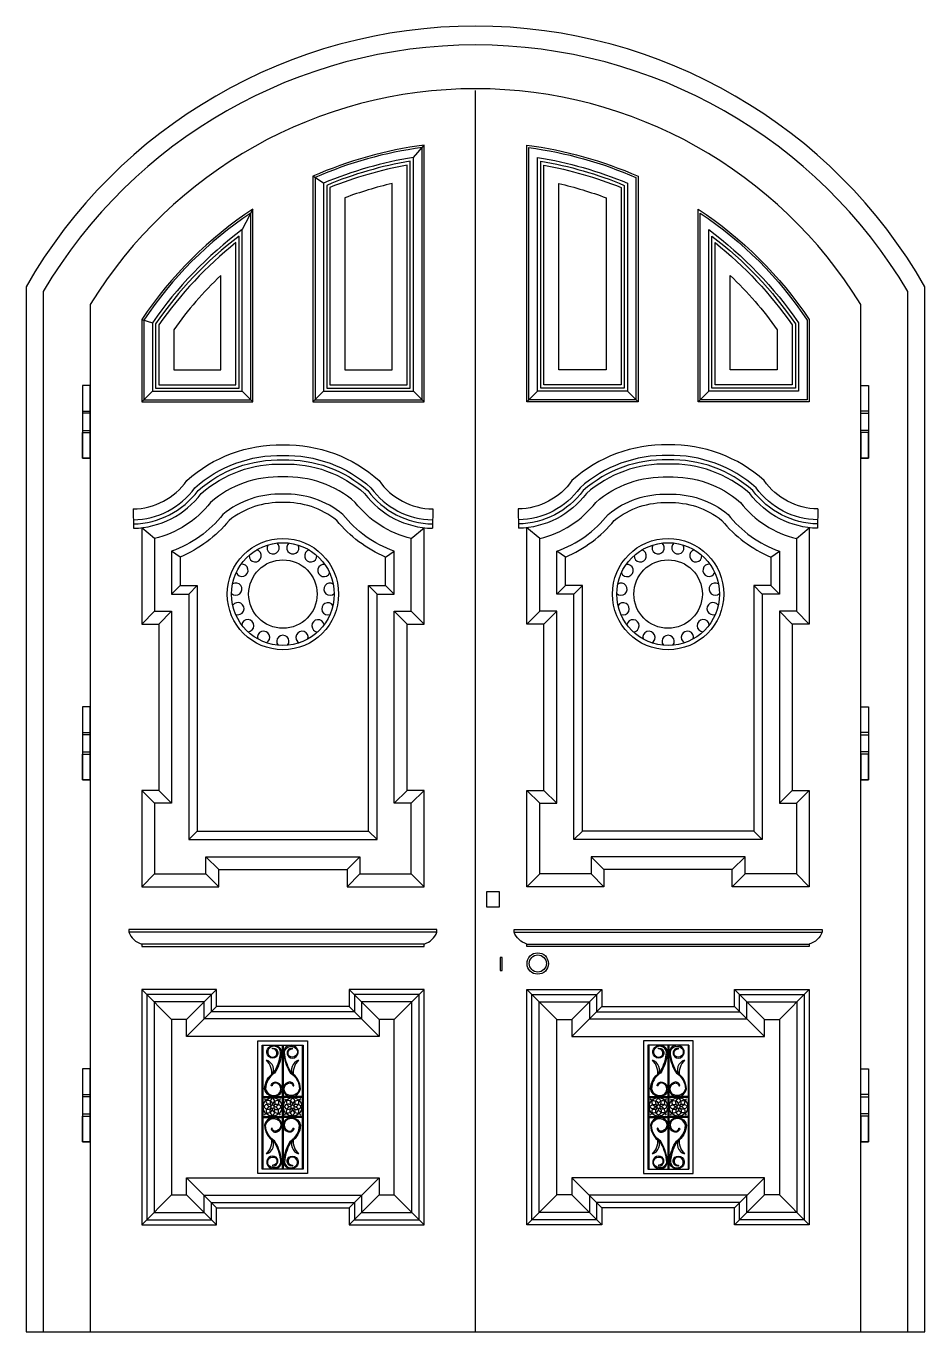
# Model space of a CAD drawing. Header units: metres. Extents: x 9477 to 11573, y 9397 to 12441.
import ezdxf

# ---------------------------------------------------------------- set-up
doc = ezdxf.new("R2010")
doc.units = ezdxf.units.M
for name, color, linetype in [('2', 2, 'Continuous'), ('3', 3, 'Continuous'), ('7', 7, 'Continuous')]:
    doc.layers.add(name, color=color, linetype=linetype)

# ---------------------------------------------------------------- blocks, each defined once
blk = doc.blocks.new('FH01F062')
at = {"layer": '2'}
blk.add_line((0, 0), (1587.6, 0), dxfattribs=at)
at = {"layer": '3'}
for p, q in [((226.8, 1401.08), (204.12, 1420.17)), ((680.4, 1401.08), (703.08, 1420.17)), ((907.2, 1401.08), (884.52, 1420.17)), ((1360.8, 1401.08), (1383.48, 1420.17)), ((272.16, 1368.22), (257.04, 1378.55)), ((635.04, 1368.22), (650.16, 1378.55)), ((952.56, 1368.22), (937.44, 1378.55)), ((1315.44, 1368.22), (1330.56, 1378.55)), ((257.04, 1302.99), (272.16, 1318.11)), ((287.28, 1302.99), (302.4, 1318.11)), ((619.92, 1302.99), (604.8, 1318.11)), ((650.16, 1302.99), (635.04, 1318.11)), ((937.44, 1302.99), (952.56, 1318.11)), ((967.68, 1302.99), (982.8, 1318.11)), ((1300.32, 1302.99), (1285.2, 1318.11)), ((1330.56, 1302.99), (1315.44, 1318.11)), ((226.8, 1272.75), (204.12, 1250.07)), ((257.04, 1272.75), (234.36, 1250.07)), ((650.16, 1272.75), (672.84, 1250.07)), ((680.4, 1272.75), (703.08, 1250.07)), ((907.2, 1272.75), (884.52, 1250.07)), ((937.44, 1272.75), (914.76, 1250.07)), ((1330.56, 1272.75), (1353.24, 1250.07)), ((1360.8, 1272.75), (1383.48, 1250.07)), ((226.8, 933.66), (204.12, 956.34)), ((234.36, 956.34), (257.04, 933.66)), ((672.84, 956.34), (650.16, 933.66)), ((680.4, 933.66), (703.08, 956.34)), ((907.2, 933.66), (884.52, 956.34)), ((914.76, 956.34), (937.44, 933.66)), ((1353.24, 956.34), (1330.56, 933.66)), ((1360.8, 933.66), (1383.48, 956.34)), ((302.4, 884.52), (287.28, 869.4)), ((619.92, 869.4), (604.8, 884.52)), ((967.68, 869.4), (982.8, 884.52)), ((1285.2, 884.52), (1300.32, 869.4)), ((340.2, 816.48), (317.52, 839.16)), ((567, 816.48), (589.68, 839.16)), ((1020.6, 816.48), (997.92, 839.16)), ((1247.4, 816.48), (1270.08, 839.16)), ((226.8, 808.92), (204.12, 786.24)), ((340.2, 786.24), (317.52, 808.92)), ((567, 786.24), (589.68, 808.92)), ((680.4, 808.92), (703.08, 786.24)), ((907.2, 808.92), (884.52, 786.24)), ((1020.6, 786.24), (997.92, 808.92)), ((1247.4, 786.24), (1270.08, 808.92)), ((1360.8, 808.92), (1383.48, 786.24)), ((725.76, 706.1), (181.44, 706.1)), ((861.84, 706.1), (1406.16, 706.1)), ((703.08, 684.94), (204.12, 684.94)), ((884.52, 684.94), (1383.48, 684.94)), ((257.04, 551.88), (204.12, 604.8)), ((283.5, 551.88), (336.42, 604.8)), ((570.78, 604.8), (623.7, 551.88)), ((650.16, 551.88), (703.08, 604.8)), ((937.44, 551.88), (884.52, 604.8)), ((1016.82, 604.8), (963.9, 551.88)), ((1304.1, 551.88), (1251.18, 604.8)), ((1330.56, 551.88), (1383.48, 604.8)), ((283.5, 521.64), (336.42, 574.56)), ((570.78, 574.56), (623.7, 521.64)), ((1016.82, 574.56), (963.9, 521.64)), ((1304.1, 521.64), (1251.18, 574.56)), ((416.71, 506.52), (416.71, 287.2)), ((418.44, 506.52), (418.44, 287.2)), ((452.1, 506.82), (452.1, 287.2)), ((453.83, 506.82), (453.83, 287.2)), ((487.49, 506.52), (487.49, 287.2)), ((489.22, 506.52), (489.22, 287.2)), ((1098.38, 506.52), (1098.38, 287.2)), ((1100.11, 506.52), (1100.11, 287.2)), ((1133.77, 506.82), (1133.77, 287.2)), ((1135.5, 506.82), (1135.5, 287.2)), ((1169.16, 506.52), (1169.16, 287.2)), ((1170.89, 506.52), (1170.89, 287.2)), ((418.44, 415.89), (452.1, 415.89)), ((487.49, 415.89), (453.83, 415.89)), ((1100.11, 415.89), (1133.77, 415.89)), ((1169.16, 415.89), (1135.5, 415.89)), ((418.44, 414.17), (452.1, 414.17)), ((487.49, 414.17), (453.83, 414.17)), ((1100.11, 414.17), (1133.77, 414.17)), ((1169.16, 414.17), (1135.5, 414.17)), ((418.44, 380.5), (452.1, 380.5)), ((418.44, 378.78), (452.1, 378.78)), ((487.49, 380.5), (453.83, 380.5)), ((487.49, 378.78), (453.83, 378.78)), ((1100.11, 380.5), (1133.77, 380.5)), ((1100.11, 378.78), (1133.77, 378.78)), ((1169.16, 380.5), (1135.5, 380.5)), ((1169.16, 378.78), (1135.5, 378.78)), ((283.5, 272.16), (336.42, 219.24)), ((623.7, 272.16), (570.78, 219.24)), ((963.9, 272.16), (1016.82, 219.24)), ((1304.1, 272.16), (1251.18, 219.24)), ((257.04, 241.92), (204.12, 189)), ((283.5, 241.92), (336.42, 189)), ((623.7, 241.92), (570.78, 189)), ((650.16, 241.92), (703.08, 189)), ((937.44, 241.92), (884.52, 189)), ((963.9, 241.92), (1016.82, 189)), ((1304.1, 241.92), (1251.18, 189)), ((1330.56, 241.92), (1383.48, 189))]:
    blk.add_line(p, q, dxfattribs=at)
for points in [[(510.3, 2038.56), (510.3, 1646.05), (699.3, 1646.05), (699.3, 2091.55, 0.07)], [(1077.3, 2038.56), (1077.3, 1646.05), (888.3, 1646.05), (888.3, 2091.55, -0.07)], [(525.42, 2028.6), (525.42, 1661.17), (684.18, 1661.17), (684.18, 2074.04, 0.06)], [(531.09, 2024.82), (531.09, 1666.84), (678.51, 1666.84), (678.51, 2067.35, 0.06)], [(536.76, 2021.02), (536.76, 1672.51), (672.84, 1672.51), (672.84, 2060.6, 0.05)], [(1062.18, 2028.6), (1062.18, 1661.17), (903.42, 1661.17), (903.42, 2074.04, -0.06)], [(1056.51, 2024.82), (1056.51, 1666.84), (909.09, 1666.84), (909.09, 2067.35, -0.06)], [(1050.84, 2021.02), (1050.84, 1672.51), (914.76, 1672.51), (914.76, 2060.6, -0.05)], [(563.22, 2002.98), (563.22, 1698.97), (646.38, 1698.97), (646.38, 2028.15, 0.03)], [(1024.38, 2002.98), (1024.38, 1698.97), (941.22, 1698.97), (941.22, 2028.15, -0.03)], [(207.9, 1646.05), (396.9, 1646.05), (396.9, 1975.95, 0.1), (207.9, 1786.48)], [(1379.7, 1646.05), (1190.7, 1646.05), (1190.7, 1975.95, -0.1), (1379.7, 1786.48)], [(223.02, 1661.17), (381.78, 1661.17), (381.78, 1946.69, 0.08), (223.02, 1781.83)], [(1364.58, 1661.17), (1205.82, 1661.17), (1205.82, 1946.69, -0.08), (1364.58, 1781.83)], [(228.69, 1666.84), (376.11, 1666.84), (376.11, 1935.31, 0.08), (228.69, 1780.07)], [(234.36, 1672.51), (370.44, 1672.51), (370.44, 1923.68, 0.07), (234.36, 1778.3)], [(1358.91, 1666.84), (1211.49, 1666.84), (1211.49, 1935.31, -0.08), (1358.91, 1780.07)], [(1353.24, 1672.51), (1217.16, 1672.51), (1217.16, 1923.68, -0.07), (1353.24, 1778.3)], [(260.82, 1698.97), (343.98, 1698.97), (343.98, 1865.7, 0.05), (260.82, 1769.95)], [(1326.78, 1698.97), (1243.62, 1698.97), (1243.62, 1865.7, -0.05), (1326.78, 1769.95)], [(604.8, 1318.11), (635.04, 1318.11), (635.04, 1368.22, -0.12), (548.64, 1433.1, 0.18), (453.6, 1464.56, 0.18), (358.56, 1433.1, -0.12), (272.16, 1368.22), (272.16, 1318.11), (302.4, 1318.11), (302.4, 884.52), (604.8, 884.52)], [(982.8, 1318.11), (952.56, 1318.11), (952.56, 1368.22, 0.12), (1038.96, 1433.1, -0.18), (1134, 1464.56, -0.18), (1229.04, 1433.1, 0.12), (1315.44, 1368.22), (1315.44, 1318.11), (1285.2, 1318.11), (1285.2, 884.52), (982.8, 884.52)], [(436.11, 499.6, -1.1), (436.15, 501.32, -0.83), (438.99, 484.01, -0.81), (428.63, 502.44, -0.77), (450.76, 489.23, -0.11), (438.94, 456.84, 0.26), (423.1, 429.36, 0.48), (442.95, 418.44, 0.69), (442.85, 439.1, 0.49), (434.85, 435.01, -0.96), (433.16, 435.33, -0.49), (443.52, 440.7, -0.69), (443.59, 416.84, -0.48), (421.38, 429.17, -0.25), (437.55, 457.85, 0.11), (449.08, 489.64, 0.77), (429.8, 501.17, 0.81), (438.44, 485.65, 0.83)], [(469.82, 499.6, 1.1), (469.78, 501.32, 0.83), (466.94, 484.01, 0.81), (477.3, 502.44, 0.77), (455.17, 489.23, 0.11), (466.99, 456.84, -0.26), (482.83, 429.36, -0.48), (462.98, 418.44, -0.69), (463.08, 439.1, -0.49), (471.08, 435.01, 0.96), (472.77, 435.33, 0.49), (462.41, 440.7, 0.69), (462.34, 416.84, 0.48), (484.55, 429.17, 0.25), (468.38, 457.85, -0.11), (456.85, 489.64, -0.77), (476.13, 501.17, -0.81), (467.49, 485.65, -0.83)], [(1117.78, 499.6, -1.1), (1117.82, 501.32, -0.83), (1120.66, 484.01, -0.81), (1110.3, 502.44, -0.77), (1132.43, 489.23, -0.11), (1120.61, 456.84, 0.26), (1104.77, 429.36, 0.48), (1124.62, 418.44, 0.69), (1124.52, 439.1, 0.49), (1116.52, 435.01, -0.96), (1114.83, 435.33, -0.49), (1125.19, 440.7, -0.69), (1125.26, 416.84, -0.48), (1103.05, 429.17, -0.25), (1119.22, 457.85, 0.11), (1130.75, 489.64, 0.77), (1111.47, 501.17, 0.81), (1120.11, 485.65, 0.83)], [(1151.49, 499.6, 1.1), (1151.45, 501.32, 0.83), (1148.61, 484.01, 0.81), (1158.97, 502.44, 0.77), (1136.84, 489.23, 0.11), (1148.66, 456.84, -0.26), (1164.5, 429.36, -0.48), (1144.65, 418.44, -0.69), (1144.75, 439.1, -0.49), (1152.75, 435.01, 0.96), (1154.44, 435.33, 0.49), (1144.08, 440.7, 0.69), (1144.01, 416.84, 0.48), (1166.22, 429.17, 0.25), (1150.05, 457.85, -0.11), (1138.52, 489.64, -0.77), (1157.8, 501.17, -0.81), (1149.16, 485.65, -0.83)], [(436.11, 294.42, 1.1), (436.15, 292.69, 0.83), (438.99, 310, 0.81), (428.63, 291.58, 0.77), (450.76, 304.79, 0.11), (438.94, 337.18, -0.26), (423.1, 364.66, -0.48), (442.95, 375.57, -0.69), (442.85, 354.91, -0.49), (434.85, 359, 0.96), (433.16, 358.69, 0.49), (443.52, 353.32, 0.69), (443.59, 377.18, 0.48), (421.38, 364.85, 0.25), (437.55, 336.16, -0.11), (449.08, 304.38, -0.77), (429.8, 292.84, -0.81), (438.44, 308.37, -0.83)], [(469.82, 294.42, -1.1), (469.78, 292.69, -0.83), (466.94, 310, -0.81), (477.3, 291.58, -0.77), (455.17, 304.79, -0.11), (466.99, 337.18, 0.26), (482.83, 364.66, 0.48), (462.98, 375.57, 0.69), (463.08, 354.91, 0.49), (471.08, 359, -0.96), (472.77, 358.69, -0.49), (462.41, 353.32, -0.69), (462.34, 377.18, -0.48), (484.55, 364.85, -0.25), (468.38, 336.16, 0.11), (456.85, 304.38, 0.77), (476.13, 292.84, 0.81), (467.49, 308.37, 0.83)], [(1117.78, 294.42, 1.1), (1117.82, 292.69, 0.83), (1120.66, 310, 0.81), (1110.3, 291.58, 0.77), (1132.43, 304.79, 0.11), (1120.61, 337.18, -0.26), (1104.77, 364.66, -0.48), (1124.62, 375.57, -0.69), (1124.52, 354.91, -0.49), (1116.52, 359, 0.96), (1114.83, 358.69, 0.49), (1125.19, 353.32, 0.69), (1125.26, 377.18, 0.48), (1103.05, 364.85, 0.25), (1119.22, 336.16, -0.11), (1130.75, 304.38, -0.77), (1111.47, 292.84, -0.81), (1120.11, 308.37, -0.83)], [(1151.49, 294.42, -1.1), (1151.45, 292.69, -0.83), (1148.61, 310, -0.81), (1158.97, 291.58, -0.77), (1136.84, 304.79, -0.11), (1148.66, 337.18, 0.26), (1164.5, 364.66, 0.48), (1144.65, 375.57, 0.69), (1144.75, 354.91, 0.49), (1152.75, 359, -0.96), (1154.44, 358.69, -0.49), (1144.08, 353.32, -0.69), (1144.01, 377.18, -0.48), (1166.22, 364.85, -0.25), (1150.05, 336.16, 0.11), (1138.52, 304.38, 0.77), (1157.8, 292.84, 0.81), (1149.16, 308.37, 0.83)]]:
    blk.add_lwpolyline(points, format="xyb", close=True, dxfattribs=at)
for points in [[(99.79, 1542.99), (113.4, 1542.99), (113.4, 1671.51), (99.79, 1671.51)], [(99.79, 1626.15), (113.4, 1626.15), (113.4, 1671.51), (99.79, 1671.51)], [(1487.81, 1542.99), (1474.2, 1542.99), (1474.2, 1671.51), (1487.81, 1671.51)], [(1487.81, 1626.15), (1474.2, 1626.15), (1474.2, 1671.51), (1487.81, 1671.51)], [(99.79, 1592.13), (113.4, 1592.13), (113.4, 1622.37), (99.79, 1622.37)], [(1487.81, 1592.13), (1474.2, 1592.13), (1474.2, 1622.37), (1487.81, 1622.37)], [(99.79, 1588.35), (113.4, 1588.35), (113.4, 1542.99), (99.79, 1542.99)], [(1487.81, 1588.35), (1474.2, 1588.35), (1474.2, 1542.99), (1487.81, 1542.99)], [(99.79, 1058.37), (113.4, 1058.37), (113.4, 1103.73), (99.79, 1103.73)], [(99.79, 975.21), (113.4, 975.21), (113.4, 1103.73), (99.79, 1103.73)], [(1487.81, 1058.37), (1474.2, 1058.37), (1474.2, 1103.73), (1487.81, 1103.73)], [(1487.81, 975.21), (1474.2, 975.21), (1474.2, 1103.73), (1487.81, 1103.73)], [(99.79, 1024.35), (113.4, 1024.35), (113.4, 1054.59), (99.79, 1054.59)], [(1487.81, 1024.35), (1474.2, 1024.35), (1474.2, 1054.59), (1487.81, 1054.59)], [(99.79, 1020.57), (113.4, 1020.57), (113.4, 975.21), (99.79, 975.21)], [(1487.81, 1020.57), (1474.2, 1020.57), (1474.2, 975.21), (1487.81, 975.21)], [(813.47, 750.41), (836.15, 750.41), (836.15, 776.87), (813.47, 776.87)], [(327.35, 198.07), (327.35, 228.31), (579.85, 228.31), (579.85, 198.07), (694.01, 198.07), (694.01, 595.73), (579.85, 595.73), (579.85, 565.49), (327.35, 565.49), (327.35, 595.73), (213.19, 595.73), (213.19, 198.07)], [(314.5, 210.92), (314.5, 241.16), (592.7, 241.16), (592.7, 210.92), (681.16, 210.92), (681.16, 582.88), (592.7, 582.88), (592.7, 552.64), (314.5, 552.64), (314.5, 582.88), (226.04, 582.88), (226.04, 210.92)], [(1260.25, 198.07), (1260.25, 228.31), (1007.75, 228.31), (1007.75, 198.07), (893.59, 198.07), (893.59, 595.73), (1007.75, 595.73), (1007.75, 565.49), (1260.25, 565.49), (1260.25, 595.73), (1374.41, 595.73), (1374.41, 198.07)], [(1273.1, 210.92), (1273.1, 241.16), (994.9, 241.16), (994.9, 210.92), (906.44, 210.92), (906.44, 582.88), (994.9, 582.88), (994.9, 552.64), (1273.1, 552.64), (1273.1, 582.88), (1361.56, 582.88), (1361.56, 210.92)], [(409.15, 514.08), (496.78, 514), (496.78, 279.64), (409.15, 279.72)], [(1178.45, 514.08), (1090.82, 514), (1090.82, 279.64), (1178.45, 279.72)], [(416.71, 506.52), (489.22, 506.44), (489.22, 287.2), (416.71, 287.28)], [(1170.89, 506.52), (1098.38, 506.44), (1098.38, 287.2), (1170.89, 287.28)], [(99.79, 335.81), (113.4, 335.81), (113.4, 464.33), (99.79, 464.33)], [(99.79, 418.97), (113.4, 418.97), (113.4, 464.33), (99.79, 464.33)], [(1487.81, 335.81), (1474.2, 335.81), (1474.2, 464.33), (1487.81, 464.33)], [(1487.81, 418.97), (1474.2, 418.97), (1474.2, 464.33), (1487.81, 464.33)], [(99.79, 384.95), (113.4, 384.95), (113.4, 415.19), (99.79, 415.19)], [(1487.81, 384.95), (1474.2, 384.95), (1474.2, 415.19), (1487.81, 415.19)], [(99.79, 381.17), (113.4, 381.17), (113.4, 335.81), (99.79, 335.81)], [(1487.81, 381.17), (1474.2, 381.17), (1474.2, 335.81), (1487.81, 335.81)]]:
    blk.add_lwpolyline(points, close=True, dxfattribs=at)
for points in [[(189.27, 1434.37, 0.24), (298, 1490.76, -0.19), (453.6, 1547.76, -0.19), (609.2, 1490.76, 0.24), (717.93, 1434.37, 0.24)], [(1398.33, 1434.37, -0.24), (1289.6, 1490.76, 0.19), (1134, 1547.76, 0.19), (978.4, 1490.76, -0.24), (869.67, 1434.37, -0.24)], [(189.38, 1426.81, 0.23), (303.63, 1485.64, -0.19), (453.6, 1540.2, -0.19), (603.57, 1485.64, 0.23), (717.82, 1426.81, 0.23)], [(1398.22, 1426.81, -0.23), (1283.97, 1485.64, 0.19), (1134, 1540.2, 0.19), (984.03, 1485.64, -0.23), (869.78, 1426.81, -0.23)], [(433.99, 399.54, 0.51), (420.14, 397.73, 0.51), (433.99, 395.91)], [(432.95, 398.1, 0.51), (424.44, 387.02, 0.51), (435.51, 395.53)], [(435.75, 399.83, 0.51), (424.67, 408.34, 0.51), (433.18, 397.26)], [(433.23, 396.34, 0.51), (435.05, 382.49, 0.51), (436.87, 396.34)], [(437.19, 398.79, 0.51), (435.38, 412.64, 0.51), (433.56, 398.79)], [(434.68, 395.3, 0.51), (445.76, 386.79, 0.51), (437.25, 397.87)], [(437.48, 397.03, 0.51), (445.99, 408.11, 0.51), (434.91, 399.6)], [(436.44, 395.59, 0.51), (450.29, 397.4, 0.51), (436.44, 399.22)], [(469.48, 399.54, 0.51), (455.64, 397.73, 0.51), (469.48, 395.91)], [(468.44, 398.1, 0.51), (459.94, 387.02, 0.51), (471.01, 395.53)], [(471.24, 399.83, 0.51), (460.17, 408.34, 0.51), (468.67, 397.26)], [(468.73, 396.34, 0.51), (470.55, 382.49, 0.51), (472.36, 396.34)], [(472.69, 398.79, 0.51), (470.87, 412.64, 0.51), (469.06, 398.79)], [(470.18, 395.3, 0.51), (481.25, 386.79, 0.51), (472.75, 397.87)], [(472.98, 397.03, 0.51), (481.48, 408.11, 0.51), (470.41, 399.6)], [(471.94, 395.59, 0.51), (485.78, 397.4, 0.51), (471.94, 399.22)], [(1115.66, 395.59, -0.51), (1101.82, 397.4, -0.51), (1115.66, 399.22)], [(1114.62, 397.03, -0.51), (1106.12, 408.11, -0.51), (1117.19, 399.6)], [(1117.42, 395.3, -0.51), (1106.35, 386.79, -0.51), (1114.85, 397.87)], [(1114.91, 398.79, -0.51), (1116.73, 412.64, -0.51), (1118.54, 398.79)], [(1118.87, 396.34, -0.51), (1117.05, 382.49, -0.51), (1115.24, 396.34)], [(1116.36, 399.83, -0.51), (1127.43, 408.34, -0.51), (1118.93, 397.26)], [(1119.16, 398.1, -0.51), (1127.66, 387.02, -0.51), (1116.59, 395.53)], [(1118.12, 399.54, -0.51), (1131.96, 397.73, -0.51), (1118.12, 395.91)], [(1151.16, 395.59, -0.51), (1137.31, 397.4, -0.51), (1151.16, 399.22)], [(1150.12, 397.03, -0.51), (1141.61, 408.11, -0.51), (1152.69, 399.6)], [(1152.92, 395.3, -0.51), (1141.84, 386.79, -0.51), (1150.35, 397.87)], [(1150.41, 398.79, -0.51), (1152.22, 412.64, -0.51), (1154.04, 398.79)], [(1154.37, 396.34, -0.51), (1152.55, 382.49, -0.51), (1150.73, 396.34)], [(1151.85, 399.83, -0.51), (1162.93, 408.34, -0.51), (1154.42, 397.26)], [(1154.65, 398.1, -0.51), (1163.16, 387.02, -0.51), (1152.09, 395.53)], [(1153.61, 399.54, -0.51), (1167.46, 397.73, -0.51), (1153.61, 395.91)]]:
    blk.add_lwpolyline(points, format="xyb", dxfattribs=at)
for points in [[(420.94, 411.66), (423.06, 409.54)], [(449.6, 411.66), (447.48, 409.54)], [(456.33, 411.66), (458.45, 409.54)], [(484.99, 411.66), (482.87, 409.54)], [(1102.61, 411.66), (1104.73, 409.54)], [(1131.27, 411.66), (1129.15, 409.54)], [(1138, 411.66), (1140.12, 409.54)], [(1166.66, 411.66), (1164.54, 409.54)], [(420.94, 383.01), (423.06, 385.13)], [(449.6, 383.01), (447.48, 385.13)], [(456.33, 383.01), (458.45, 385.13)], [(484.99, 383.01), (482.87, 385.13)], [(1102.61, 383.01), (1104.73, 385.13)], [(1131.27, 383.01), (1129.15, 385.13)], [(1138, 383.01), (1140.12, 385.13)], [(1166.66, 383.01), (1164.54, 385.13)]]:
    blk.add_lwpolyline(points, dxfattribs=at)
for centre, radius in [((453.6, 1302.99), 90.72), ((1134, 1302.99), 90.72), ((903.82, 650.56), 15.12), ((435.27, 397.34), 16.4), ((470.66, 397.34), 16.4), ((1116.94, 397.34), 16.4), ((1152.33, 397.34), 16.4)]:
    blk.add_circle(centre, radius, dxfattribs=at)
for centre, radius, start, end in [((436.35, 1384.72), 10.81, 153.01, 50.83), ((471.08, 1384.67), 10.81, 129.01, 26.83), ((1116.52, 1384.67), 10.81, 153.17, 50.99), ((1151.25, 1384.72), 10.81, 129.17, 26.99), ((404.59, 1370.64), 10.81, 177.01, 74.83), ((502.8, 1370.5), 10.81, 105.01, 2.83), ((1084.8, 1370.5), 10.81, 177.17, 74.99), ((1183.01, 1370.64), 10.81, 105.17, 2.99), ((381.32, 1344.86), 10.81, 201.01, 98.83), ((526, 1344.65), 10.81, 81.01, 338.83), ((1061.6, 1344.65), 10.81, 201.17, 98.99), ((1206.28, 1344.86), 10.81, 81.17, 338.99), ((370.53, 1311.84), 10.81, 225.01, 122.83), ((536.69, 1311.6), 10.81, 57.01, 314.83), ((1050.91, 1311.6), 10.81, 225.17, 122.99), ((1217.07, 1311.84), 10.81, 57.17, 314.99), ((374.12, 1277.29), 10.81, 249.01, 146.83), ((533.01, 1277.06), 10.81, 33.01, 290.83), ((1054.59, 1277.06), 10.81, 249.17, 146.99), ((1213.48, 1277.29), 10.81, 33.17, 290.99), ((391.44, 1247.18), 10.81, 273.01, 170.83), ((515.6, 1247), 10.81, 9.01, 266.83), ((1072, 1247), 10.81, 273.17, 170.99), ((1196.16, 1247.18), 10.81, 9.17, 266.99), ((419.51, 1226.72), 10.81, 297.01, 194.83), ((453.48, 1219.45), 10.81, 321.01, 218.83), ((487.47, 1226.62), 10.81, 345.01, 242.83), ((1100.13, 1226.62), 10.81, 297.17, 194.99), ((1134.12, 1219.45), 10.81, 321.17, 218.99), ((1168.09, 1226.72), 10.81, 345.17, 242.99), ((401.37, 456.63), 32.87, 352.78, 44.63), ((419.09, 462.63), 18, 325.77, 71.64), ((486.84, 462.63), 18, 108.36, 214.23), ((504.56, 456.63), 32.87, 135.37, 187.22), ((1083.04, 456.63), 32.87, 352.78, 44.63), ((1100.76, 462.63), 18, 325.77, 71.64), ((1168.51, 462.63), 18, 108.36, 214.23), ((1186.23, 456.63), 32.87, 135.37, 187.22), ((401.37, 337.38), 32.87, 315.37, 7.22), ((419.09, 331.38), 18, 288.36, 34.23), ((486.84, 331.38), 18, 145.77, 251.64), ((504.56, 337.38), 32.87, 172.78, 224.63), ((1083.04, 337.38), 32.87, 315.37, 7.22), ((1100.76, 331.38), 18, 288.36, 34.23), ((1168.51, 331.38), 18, 145.77, 251.64), ((1186.23, 337.38), 32.87, 172.78, 224.63)]:
    blk.add_arc(centre, radius, start, end, dxfattribs=at)
at = {"layer": '7'}
for p, q in [((793.8, 0), (793.8, 2192.4)), ((684.18, 2074.04), (703.08, 2095.87)), ((525.42, 2028.6), (506.52, 2041.02)), ((400.68, 1983.04), (381.78, 1946.69)), ((204.12, 1787.63), (223.02, 1781.83)), ((204.12, 1642.27), (223.02, 1661.17)), ((400.68, 1642.27), (381.78, 1661.17)), ((525.42, 1661.17), (506.52, 1642.27)), ((684.18, 1661.17), (703.08, 1642.27)), ((903.42, 1661.17), (884.52, 1642.27)), ((1062.18, 1661.17), (1081.08, 1642.27)), ((1186.92, 1642.27), (1205.82, 1661.17)), ((189, 1453.27), (189.49, 1419.25)), ((718.2, 1453.27), (717.71, 1419.25)), ((869.4, 1453.27), (869.89, 1419.25)), ((1398.6, 1453.27), (1398.11, 1419.25))]:
    blk.add_line(p, q, dxfattribs=at)
for points in [[(1587.6, 0), (1587.6, 1845.65, 0.58), (0, 1845.65), (0, 0)], [(1557.36, 0), (1557.36, 1837.53, 0.57), (30.24, 1837.53), (30.24, 0)], [(1474.2, 0), (1474.2, 1814.4, 0.56), (113.4, 1814.4), (113.4, 0)], [(189, 1453.27, 0.24), (283.83, 1503.44, -0.19), (453.6, 1566.67, -0.19), (623.37, 1503.44, 0.24), (718.2, 1453.27)], [(1398.6, 1453.27, -0.24), (1303.77, 1503.44, 0.19), (1134, 1566.67, 0.19), (964.23, 1503.44, -0.24), (869.4, 1453.27)], [(189.49, 1419.25, 0.23), (309.22, 1480.49, -0.19), (453.6, 1532.64, -0.19), (597.98, 1480.49, 0.23), (717.71, 1419.25, 0.23)], [(1398.11, 1419.25, -0.23), (1278.38, 1480.49, 0.19), (1134, 1532.64, 0.19), (989.62, 1480.49, -0.23), (869.89, 1419.25, -0.23)]]:
    blk.add_lwpolyline(points, format="xyb", dxfattribs=at)
for points in [[(506.52, 2041.02), (506.52, 1642.27), (703.08, 1642.27), (703.08, 2095.87, 0.07)], [(1081.08, 2041.02), (1081.08, 1642.27), (884.52, 1642.27), (884.52, 2095.87, -0.07)], [(204.12, 1642.27), (400.68, 1642.27), (400.68, 1983.04, 0.1), (204.12, 1787.63)], [(1383.48, 1642.27), (1186.92, 1642.27), (1186.92, 1983.04, -0.1), (1383.48, 1787.63)], [(589.68, 839.16), (589.68, 808.92), (680.4, 808.92), (680.4, 933.66), (650.16, 933.66), (650.16, 1272.75), (680.4, 1272.75), (680.4, 1401.08, -0.17), (581.32, 1464.91, 0.19), (453.6, 1509.95, 0.19), (325.88, 1464.91, -0.17), (226.8, 1401.08), (226.8, 1272.75), (257.04, 1272.75), (257.04, 933.66), (226.8, 933.66), (226.8, 808.92), (317.52, 808.92), (317.52, 839.16)], [(997.92, 839.16), (997.92, 808.92), (907.2, 808.92), (907.2, 933.66), (937.44, 933.66), (937.44, 1272.75), (907.2, 1272.75), (907.2, 1401.08, 0.17), (1006.28, 1464.91, -0.19), (1134, 1509.95, -0.19), (1261.72, 1464.91, 0.17), (1360.8, 1401.08), (1360.8, 1272.75), (1330.56, 1272.75), (1330.56, 933.66), (1360.8, 933.66), (1360.8, 808.92), (1270.08, 808.92), (1270.08, 839.16)], [(619.92, 1302.99), (650.16, 1302.99), (650.16, 1378.55, -0.14), (559.44, 1443.8, 0.18), (453.6, 1479.69, 0.18), (347.76, 1443.8, -0.14), (257.04, 1378.55), (257.04, 1302.99), (287.28, 1302.99), (287.28, 869.4), (619.92, 869.4)], [(967.68, 1302.99), (937.44, 1302.99), (937.44, 1378.55, 0.14), (1028.16, 1443.8, -0.18), (1134, 1479.69, -0.18), (1239.84, 1443.8, 0.14), (1330.56, 1378.55), (1330.56, 1302.99), (1300.32, 1302.99), (1300.32, 869.4), (967.68, 869.4)], [(204.12, 680.4), (703.08, 680.4), (703.08, 684.94, 0.24), (725.76, 706.1), (725.76, 710.64), (181.44, 710.64), (181.44, 706.1, 0.24), (204.12, 684.94)], [(1383.48, 680.4), (884.52, 680.4), (884.52, 684.94, -0.24), (861.84, 706.1), (861.84, 710.64), (1406.16, 710.64), (1406.16, 706.1, -0.24), (1383.48, 684.94)]]:
    blk.add_lwpolyline(points, format="xyb", close=True, dxfattribs=at)
for points in [[(204.12, 1420.17), (204.12, 1250.07), (234.36, 1250.07), (234.36, 956.34), (204.12, 956.34), (204.12, 786.24), (340.2, 786.24), (340.2, 816.48), (567, 816.48), (567, 786.24), (703.08, 786.24), (703.08, 956.34), (672.84, 956.34), (672.84, 1250.07), (703.08, 1250.07), (703.08, 1420.17)], [(1383.48, 1420.17), (1383.48, 1250.07), (1353.24, 1250.07), (1353.24, 956.34), (1383.48, 956.34), (1383.48, 786.24), (1247.4, 786.24), (1247.4, 816.48), (1020.6, 816.48), (1020.6, 786.24), (884.52, 786.24), (884.52, 956.34), (914.76, 956.34), (914.76, 1250.07), (884.52, 1250.07), (884.52, 1420.17)]]:
    blk.add_lwpolyline(points, dxfattribs=at)
for points in [[(837.39, 638.39), (841.17, 638.39), (841.17, 661.07), (837.39, 661.07)], [(336.42, 189), (336.42, 219.24), (570.78, 219.24), (570.78, 189), (703.08, 189), (703.08, 604.8), (570.78, 604.8), (570.78, 574.56), (336.42, 574.56), (336.42, 604.8), (204.12, 604.8), (204.12, 189)], [(1251.18, 189), (1251.18, 219.24), (1016.82, 219.24), (1016.82, 189), (884.52, 189), (884.52, 604.8), (1016.82, 604.8), (1016.82, 574.56), (1251.18, 574.56), (1251.18, 604.8), (1383.48, 604.8), (1383.48, 189)], [(283.5, 241.92), (283.5, 272.16), (623.7, 272.16), (623.7, 241.92), (650.16, 241.92), (650.16, 551.88), (623.7, 551.88), (623.7, 521.64), (283.5, 521.64), (283.5, 551.88), (257.04, 551.88), (257.04, 241.92)], [(1304.1, 241.92), (1304.1, 272.16), (963.9, 272.16), (963.9, 241.92), (937.44, 241.92), (937.44, 551.88), (963.9, 551.88), (963.9, 521.64), (1304.1, 521.64), (1304.1, 551.88), (1330.56, 551.88), (1330.56, 241.92)]]:
    blk.add_lwpolyline(points, close=True, dxfattribs=at)
for centre, radius in [((453.6, 1302.99), 98.28), ((1134, 1302.99), 98.28), ((453.6, 1302.99), 60.48), ((1134, 1302.99), 60.48), ((903.82, 650.56), 18.9)]:
    blk.add_circle(centre, radius, dxfattribs=at)

msp = doc.modelspace()

# ---------------------------------------------------------------- block references
at = {"layer": '7', "xscale": 1.32, "yscale": 1.32, "zscale": 1.32}
msp.add_blockref('FH01F062', (9477.03, 9397.23), dxfattribs=at)

doc.saveas('drawing.dxf')
